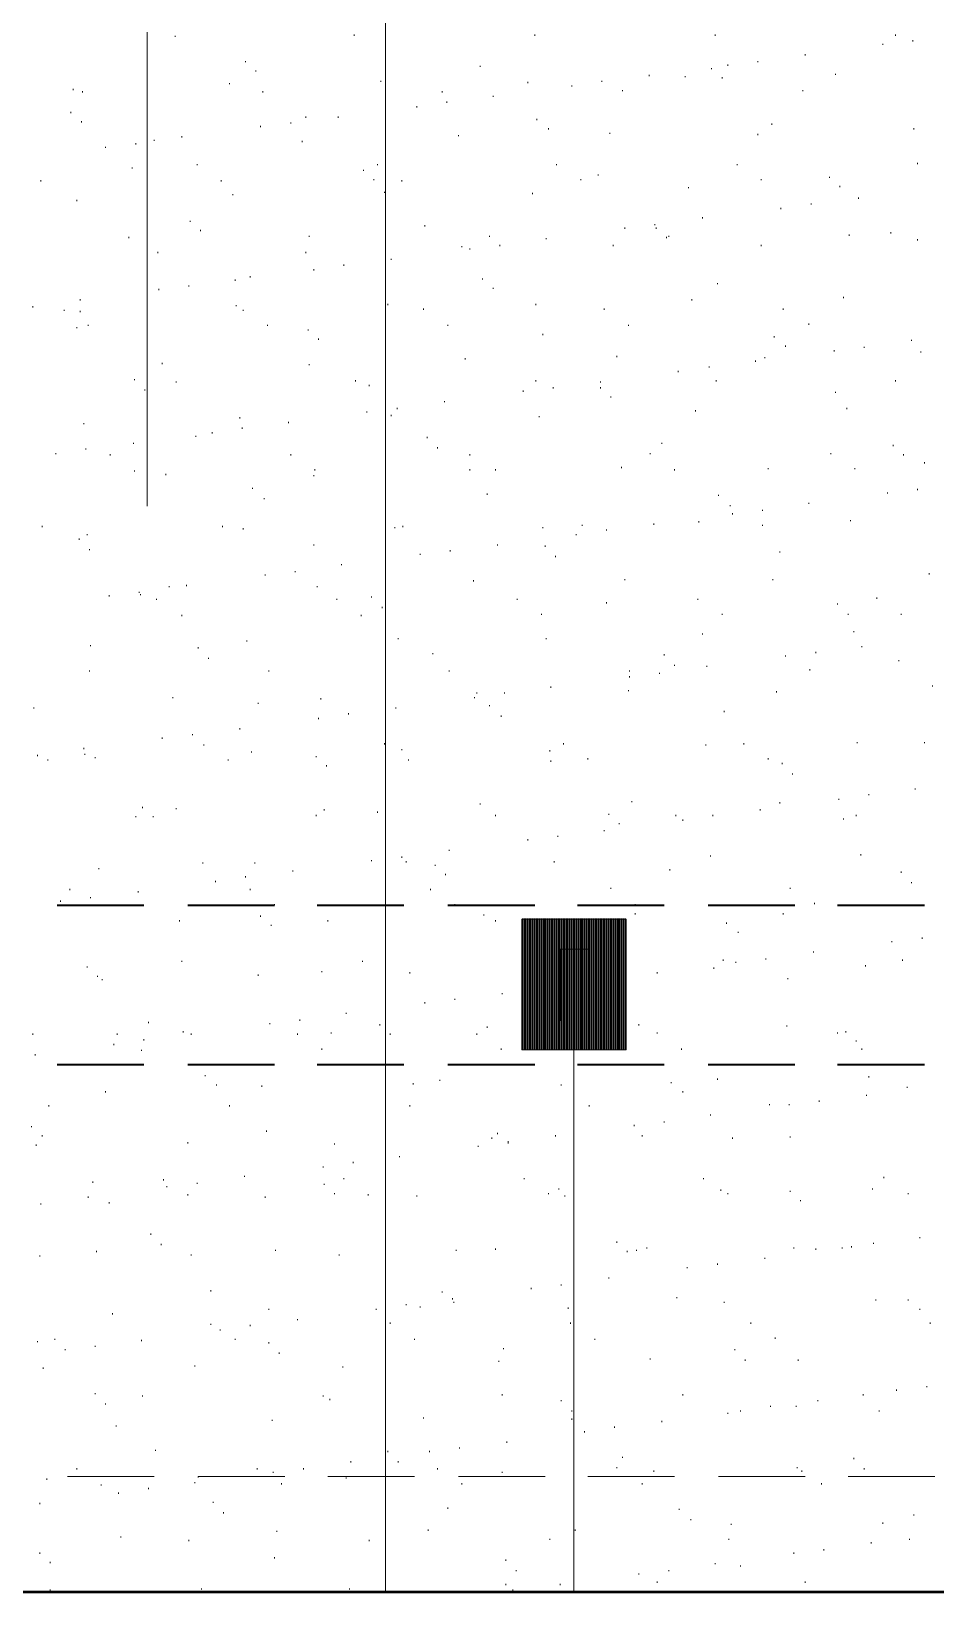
# Model space of a CAD drawing. Header units: inches. Extents: x 5 to 516, y -193 to 129.
# Drawn here: x 54.109 to 56.714, y -88.011 to -83.451 of the extents above; entities that cross this region are included whole.
import ezdxf

# ---------------------------------------------------------------- set-up
doc = ezdxf.new("R2010")
doc.units = ezdxf.units.IN
doc.header["$MEASUREMENT"] = 0
doc.layers.add('PDF4_Geometry', color=7, linetype='Continuous')

msp = doc.modelspace()

# ---------------------------------------------------------------- linework, layer by layer
at = {"layer": 'PDF4_Geometry', "lineweight": 15}
for points in [[(55.1287527, -87.9496505), (55.1287527, -79.9696499)], [(54.4420868, -84.8196487), (54.4420868, -83.452982)], [(54.522092, -83.4663157), (54.522092, -83.4629822)], [(55.0387581, -83.4629822), (55.0387581, -83.4596491)], [(55.558759, -83.4629822), (55.558759, -83.4596491)], [(56.0787582, -83.4629822), (56.0787582, -83.4596491)], [(56.5620923, -83.4896491), (56.5620923, -83.4863157)], [(56.5987592, -83.4629822), (56.5987592, -83.4596491)], [(56.6487588, -83.4796491), (56.6487588, -83.4763157)], [(54.7254256, -83.539649), (54.7254256, -83.5363158)], [(56.2020916, -83.539649), (56.2020916, -83.5363158)], [(56.3387595, -83.519649), (56.3387595, -83.5163158)], [(54.7554261, -83.5663156), (54.7554261, -83.5629824)], [(55.402092, -83.5529824), (55.402092, -83.549649)], [(55.8887592, -83.5796491), (55.8887592, -83.5763156)], [(55.9920917, -83.5829823), (55.9920917, -83.5796491)], [(56.0687587, -83.559649), (56.0687587, -83.5563156)], [(56.0987591, -83.5863157), (56.0987591, -83.5829823)], [(56.1154251, -83.549649), (56.1154251, -83.5463156)], [(56.4254261, -83.5763156), (56.4254261, -83.5729825)], [(54.2287587, -83.6196492), (54.2287587, -83.6163155)], [(54.255426, -83.6263155), (54.255426, -83.6229823)], [(54.6787592, -83.6029823), (54.6787592, -83.5996491)], [(54.7754253, -83.6263155), (54.7754253, -83.6229823)], [(55.115425, -83.5963157), (55.115425, -83.5929823)], [(55.2920913, -83.6263155), (55.2920913, -83.6229823)], [(55.5387581, -83.5996491), (55.5387581, -83.5963157)], [(55.6654247, -83.6096492), (55.6654247, -83.6063157)], [(55.7520913, -83.5963157), (55.7520913, -83.5929823)], [(55.8120922, -83.6229823), (55.8120922, -83.6196492)], [(56.3320915, -83.6229823), (56.3320915, -83.6196492)], [(55.2187593, -83.6696492), (55.2187593, -83.6663156)], [(55.3054258, -83.6563156), (55.3054258, -83.6529824)], [(55.4387588, -83.6396492), (55.4387588, -83.6363155)], [(54.2220924, -83.6863157), (54.2220924, -83.6829824)], [(54.2520911, -83.7129825), (54.2520911, -83.7096489)], [(54.8554254, -83.7163157), (54.8554254, -83.7129825)], [(54.8987587, -83.6996489), (54.8987587, -83.6963157)], [(54.9920916, -83.6996489), (54.9920916, -83.6963157)], [(55.5654254, -83.7063157), (55.5654254, -83.7029825)], [(56.2420917, -83.7196489), (56.2420917, -83.7163157)], [(54.4620928, -83.7663158), (54.4620928, -83.7629826)], [(54.5420913, -83.7563158), (54.5420913, -83.7529826)], [(54.7687589, -83.7263157), (54.7687589, -83.7229825)], [(54.8887591, -83.769649), (54.8887591, -83.7663158)], [(55.3387594, -83.7529826), (55.3387594, -83.7496489)], [(55.5987591, -83.7329825), (55.5987591, -83.7296489)], [(55.7754254, -83.7463158), (55.7754254, -83.7429825)], [(56.2020916, -83.7496489), (56.2020916, -83.7463158)], [(56.6520921, -83.7329825), (56.6520921, -83.7296489)], [(54.3220917, -83.7863158), (54.3220917, -83.7829822)], [(54.4087583, -83.7763158), (54.4087583, -83.7729822)], [(54.3987586, -83.8463159), (54.3987586, -83.8429823)], [(54.5854245, -83.8363159), (54.5854245, -83.8329823)], [(55.0654254, -83.8529823), (55.0654254, -83.8496491)], [(55.1054254, -83.8363159), (55.1054254, -83.8329823)], [(55.6220915, -83.8363159), (55.6220915, -83.8329823)], [(56.1420924, -83.8363159), (56.1420924, -83.8329823)], [(56.6620916, -83.8329823), (56.6620916, -83.8296491)], [(54.1354258, -83.8829824), (54.1354258, -83.8796492)], [(54.6554251, -83.8829824), (54.6554251, -83.8796492)], [(55.0954259, -83.8796492), (55.0954259, -83.8763156)], [(55.175426, -83.8829824), (55.175426, -83.8796492)], [(55.692092, -83.8796492), (55.692092, -83.8763156)], [(55.7420917, -83.8663156), (55.7420917, -83.8629823)], [(56.0020913, -83.9029824), (56.0020913, -83.8996492)], [(56.212093, -83.8796492), (56.212093, -83.8763156)], [(56.4087584, -83.8729823), (56.4087584, -83.8696492)], [(54.2387584, -83.9396488), (54.2387584, -83.9363157)], [(54.6887587, -83.9229825), (54.6887587, -83.9196492)], [(55.1254247, -83.9163156), (55.1254247, -83.9129825)], [(55.5520926, -83.9196492), (55.5520926, -83.9163156)], [(56.3554255, -83.9496489), (56.3554255, -83.9463157)], [(56.4920918, -83.9329825), (56.4920918, -83.9296493)], [(56.0420914, -83.989649), (56.0420914, -83.9863157)], [(56.268759, -83.9629825), (56.268759, -83.9596489)], [(54.5654253, -83.999649), (54.5654253, -83.9963158)], [(54.5954258, -84.0263159), (54.5954258, -84.0229822)], [(54.9087583, -84.0429822), (54.9087583, -84.039649)], [(55.2420917, -84.0129826), (55.2420917, -84.009649)], [(55.4287592, -84.0429822), (55.4287592, -84.039649)], [(55.8187587, -84.019649), (55.8187587, -84.0163158)], [(55.9054252, -84.009649), (55.9054252, -84.0063158)], [(55.9087584, -84.019649), (55.9087584, -84.0163158)], [(55.9454252, -84.0429822), (55.9454252, -84.039649)], [(56.4654261, -84.039649), (56.4654261, -84.0363159)], [(56.5854247, -84.0329822), (56.5854247, -84.029649)], [(54.388759, -84.0463159), (54.388759, -84.0429822)], [(54.4720924, -84.0896491), (54.4720924, -84.0863159)], [(54.8987587, -84.0896491), (54.8987587, -84.0863159)], [(55.3487591, -84.0729823), (55.3487591, -84.0696491)], [(55.3720914, -84.0796491), (55.3720914, -84.0763159)], [(55.458758, -84.0696491), (55.458758, -84.0663159)], [(55.5920927, -84.0496491), (55.5920927, -84.0463159)], [(55.7854249, -84.0696491), (55.7854249, -84.0663159)], [(55.9387588, -84.0463159), (55.9387588, -84.0429822)], [(56.212093, -84.0696491), (56.212093, -84.0663159)], [(56.6620916, -84.0529822), (56.6620916, -84.0496491)], [(55.0087593, -84.1263156), (55.0087593, -84.1229824)], [(55.1454255, -84.1096492), (55.1454255, -84.1063155)], [(54.6954251, -84.1696493), (54.6954251, -84.1663156)], [(54.7387584, -84.1596492), (54.7387584, -84.1563156)], [(54.9220927, -84.1396492), (54.9220927, -84.1363156)], [(55.4087583, -84.1663156), (55.4087583, -84.1629825)], [(56.0854246, -84.1796493), (56.0854246, -84.1763156)], [(54.248758, -84.2263158), (54.248758, -84.2229825)], [(54.4754256, -84.1963157), (54.4754256, -84.1929825)], [(54.5620921, -84.1863157), (54.5620921, -84.1829825)], [(55.4387588, -84.1929825), (55.4387588, -84.1896489)], [(56.0120926, -84.2263158), (56.0120926, -84.2229825)], [(56.4487585, -84.2196489), (56.4487585, -84.2163158)], [(54.1120917, -84.2463158), (54.1120917, -84.2429826)], [(54.2020915, -84.2563158), (54.2020915, -84.2529826)], [(54.248758, -84.259649), (54.248758, -84.2563158)], [(54.6987583, -84.2429826), (54.6987583, -84.239649)], [(54.7187592, -84.2563158), (54.7187592, -84.2529826)], [(55.1354259, -84.239649), (55.1354259, -84.2363158)], [(55.2387584, -84.2529826), (55.2387584, -84.249649)], [(55.5620922, -84.239649), (55.5620922, -84.2363158)], [(55.7587594, -84.2529826), (55.7587594, -84.249649)], [(56.2754254, -84.2529826), (56.2754254, -84.249649)], [(54.2387584, -84.3063159), (54.2387584, -84.3029823)], [(54.272092, -84.2996491), (54.272092, -84.2963159)], [(54.7887581, -84.2996491), (54.7887581, -84.2963159)], [(54.9054251, -84.3129823), (54.9054251, -84.3096491)], [(55.308759, -84.2996491), (55.308759, -84.2963159)], [(55.8287582, -84.2996491), (55.8287582, -84.2963159)], [(56.3487591, -84.2963159), (56.3487591, -84.2929823)], [(54.9354256, -84.3396492), (54.9354256, -84.3363159)], [(55.5820914, -84.3263159), (55.5820914, -84.3229823)], [(56.2487581, -84.3329823), (56.2487581, -84.3296492)], [(56.2820918, -84.3596492), (56.2820918, -84.3563155)], [(56.5087594, -84.3629824), (56.5087594, -84.3596492)], [(56.6454256, -84.3429823), (56.6454256, -84.3396492)], [(55.3587587, -84.3963157), (55.3587587, -84.3929824)], [(55.7954263, -84.3896492), (55.7954263, -84.3863156)], [(56.1954252, -84.4029824), (56.1954252, -84.3996493)], [(56.2220925, -84.3929824), (56.2220925, -84.3896492)], [(56.4220929, -84.3729824), (56.4220929, -84.3696492)], [(56.6720929, -84.3763156), (56.6720929, -84.3729824)], [(54.4854252, -84.4096493), (54.4854252, -84.4063157)], [(54.9087583, -84.4129825), (54.9087583, -84.4096493)], [(55.9720925, -84.4329825), (55.9720925, -84.4296493)], [(56.0620922, -84.4196493), (56.0620922, -84.4163157)], [(54.405425, -84.4563157), (54.405425, -84.4529826)], [(54.4354255, -84.4863158), (54.4354255, -84.4829826)], [(54.5254253, -84.4629826), (54.5254253, -84.4596489)], [(55.0420913, -84.4596489), (55.0420913, -84.4563157)], [(55.0820914, -84.4729826), (55.0820914, -84.4696489)], [(55.5254253, -84.489649), (55.5254253, -84.4863158)], [(55.5620922, -84.4596489), (55.5620922, -84.4563157)], [(55.6120919, -84.479649), (55.6120919, -84.4763158)], [(55.7487581, -84.4629826), (55.7487581, -84.4596489)], [(55.7487581, -84.479649), (55.7487581, -84.4763158)], [(56.0820914, -84.4596489), (56.0820914, -84.4563157)], [(56.4254261, -84.4929826), (56.4254261, -84.489649)], [(56.5987592, -84.4596489), (56.5987592, -84.4563157)], [(55.1620915, -84.5396491), (55.1620915, -84.5363159)], [(55.2987594, -84.5196491), (55.2987594, -84.5163158)], [(55.7787585, -84.5063158), (55.7787585, -84.5029826)], [(56.4587581, -84.5396491), (56.4587581, -84.5363159)], [(54.2587592, -84.5829823), (54.2587592, -84.5796492)], [(54.708758, -84.5663159), (54.708758, -84.5629823)], [(54.848759, -84.5796492), (54.848759, -84.5763159)], [(55.075425, -84.5496491), (55.075425, -84.5463159)], [(55.1454255, -84.5596491), (55.1454255, -84.5563159)], [(55.5720918, -84.5629823), (55.5720918, -84.5596491)], [(56.0220922, -84.5463159), (56.0220922, -84.5429823)], [(54.5820913, -84.6196492), (54.5820913, -84.6163156)], [(54.6287595, -84.6096492), (54.6287595, -84.6063156)], [(54.715426, -84.596316), (54.715426, -84.5929823)], [(55.248758, -84.6229824), (55.248758, -84.6196492)], [(54.1787591, -84.6696493), (54.1787591, -84.6663157)], [(54.2654256, -84.6563157), (54.2654256, -84.6529825)], [(54.3354245, -84.6729825), (54.3354245, -84.6696493)], [(54.4020919, -84.6396492), (54.4020919, -84.6363156)], [(54.8554254, -84.6729825), (54.8554254, -84.6696493)], [(55.2787585, -84.6529825), (55.2787585, -84.6496493)], [(55.3720914, -84.6729825), (55.3720914, -84.6696493)], [(55.8920924, -84.6696493), (55.8920924, -84.6663157)], [(55.925426, -84.6396492), (55.925426, -84.6363156)], [(56.4120916, -84.6696493), (56.4120916, -84.6663157)], [(56.5920928, -84.6463157), (56.5920928, -84.6429825)], [(56.6220915, -84.6729825), (56.6220915, -84.6696493)], [(54.405425, -84.719649), (54.405425, -84.7163158)], [(54.925426, -84.7163158), (54.925426, -84.7129826)], [(55.3720914, -84.7163158), (55.3720914, -84.7129826)], [(55.4454252, -84.7163158), (55.4454252, -84.7129826)], [(55.808759, -84.709649), (55.808759, -84.7063157)], [(55.9620929, -84.7163158), (55.9620929, -84.7129826)], [(56.2320921, -84.7129826), (56.2320921, -84.709649)], [(56.4820921, -84.7129826), (56.4820921, -84.709649)], [(56.6820925, -84.6963157), (56.6820925, -84.6929826)], [(54.4954248, -84.729649), (54.4954248, -84.7263158)], [(54.7454248, -84.7696491), (54.7454248, -84.7663159)], [(54.9220927, -84.7329826), (54.9220927, -84.729649)], [(56.6620916, -84.7729822), (56.6620916, -84.7696491)], [(54.7787585, -84.7996491), (54.7787585, -84.7963159)], [(55.4220928, -84.7863159), (55.4220928, -84.7829823)], [(56.0887595, -84.7896491), (56.0887595, -84.7863159)], [(56.3487591, -84.8129824), (56.3487591, -84.8096491)], [(56.5754251, -84.7829823), (56.5754251, -84.7796491)], [(56.1220915, -84.8196491), (56.1220915, -84.816316)], [(56.1287596, -84.8429824), (56.1287596, -84.8396492)], [(56.2154261, -84.8329824), (56.2154261, -84.8296492)], [(56.4687594, -84.8629824), (56.4687594, -84.8596493)], [(54.138759, -84.8796493), (54.138759, -84.8763156)], [(54.2687589, -84.9029825), (54.2687589, -84.8996493)], [(54.6587583, -84.8796493), (54.6587583, -84.8763156)], [(54.7187592, -84.8863156), (54.7187592, -84.8829825)], [(55.1554251, -84.8829825), (55.1554251, -84.8796493)], [(55.1787592, -84.8796493), (55.1787592, -84.8763156)], [(55.5820914, -84.8829825), (55.5820914, -84.8796493)], [(55.6787593, -84.9029825), (55.6787593, -84.8996493)], [(55.6954252, -84.8763156), (55.6954252, -84.8729824)], [(55.7654258, -84.8896493), (55.7654258, -84.8863156)], [(55.902092, -84.8729824), (55.902092, -84.8696493)], [(56.0320918, -84.8663156), (56.0320918, -84.8629824)], [(56.2154261, -84.8763156), (56.2154261, -84.8729824)], [(54.2454247, -84.9163157), (54.2454247, -84.9129825)], [(54.2754252, -84.9463158), (54.2754252, -84.9429826)], [(54.9220927, -84.9329825), (54.9220927, -84.9296494)], [(55.3154254, -84.949649), (55.3154254, -84.9463158)], [(55.4520916, -84.9329825), (55.4520916, -84.9296494)], [(55.5887595, -84.9363158), (55.5887595, -84.9329825)], [(56.2654258, -84.9529826), (56.2654258, -84.949649)], [(55.0020912, -84.989649), (55.0020912, -84.9863158)], [(55.2287588, -84.959649), (55.2287588, -84.9563158)], [(55.6187582, -84.9663158), (55.6187582, -84.9629826)], [(54.7820917, -85.0196491), (54.7820917, -85.0163159)], [(54.8687582, -85.009649), (54.8687582, -85.0063159)], [(55.3820927, -85.0363159), (55.3820927, -85.0329823)], [(55.8187587, -85.0329823), (55.8187587, -85.0296491)], [(56.2454249, -85.0329823), (56.2454249, -85.0296491)], [(56.6954253, -85.0163159), (56.6954253, -85.0129827)], [(54.3320913, -85.0796492), (54.3320913, -85.076316)], [(54.4187578, -85.0696492), (54.4187578, -85.066316)], [(54.4220927, -85.076316), (54.4220927, -85.0729824)], [(54.4687592, -85.0896492), (54.4687592, -85.086316)], [(54.505426, -85.0529823), (54.505426, -85.0496492)], [(54.5554257, -85.0496492), (54.5554257, -85.0463159)], [(54.9320924, -85.0529823), (54.9320924, -85.0496492)], [(54.9887584, -85.0896492), (54.9887584, -85.086316)], [(55.0887594, -85.0829824), (55.0887594, -85.0796492)], [(55.5087593, -85.0896492), (55.5087593, -85.086316)], [(56.0287586, -85.0896492), (56.0287586, -85.086316)], [(56.5454263, -85.086316), (56.5454263, -85.0829824)], [(54.5420913, -85.1363157), (54.5420913, -85.1329825)], [(55.058759, -85.1363157), (55.058759, -85.1329825)], [(55.1187582, -85.1129824), (55.1187582, -85.1096493)], [(55.5787582, -85.1329825), (55.5787582, -85.1296493)], [(55.7654258, -85.0996492), (55.7654258, -85.096316)], [(56.0987591, -85.1329825), (56.0987591, -85.1296493)], [(56.4320925, -85.1029824), (56.4320925, -85.0996492)], [(56.462093, -85.1329825), (56.462093, -85.1296493)], [(56.6154252, -85.1329825), (56.6154252, -85.1296493)], [(56.4787589, -85.1829826), (56.4787589, -85.1796494)], [(54.2787584, -85.2229826), (54.2787584, -85.219649)], [(54.5887594, -85.2296491), (54.5887594, -85.2263158)], [(54.7287588, -85.209649), (54.7287588, -85.2063158)], [(55.1654247, -85.2029826), (55.1654247, -85.199649)], [(55.5920927, -85.2029826), (55.5920927, -85.199649)], [(56.0420914, -85.1896489), (56.0420914, -85.1863158)], [(56.5020913, -85.2263158), (56.5020913, -85.2229826)], [(54.6187582, -85.2596491), (54.6187582, -85.2563159)], [(55.2654257, -85.2463159), (55.2654257, -85.2429827)], [(55.9320924, -85.2496491), (55.9320924, -85.2463159)], [(56.2820918, -85.2529827), (56.2820918, -85.2496491)], [(56.3687583, -85.2429827), (56.3687583, -85.2396491)], [(56.6087588, -85.2663159), (56.6087588, -85.2629827)], [(54.2754252, -85.296316), (54.2754252, -85.2929823)], [(54.7920913, -85.296316), (54.7920913, -85.2929823)], [(55.3120922, -85.296316), (55.3120922, -85.2929823)], [(55.8320914, -85.296316), (55.8320914, -85.2929823)], [(55.8320914, -85.3129824), (55.8320914, -85.3096492)], [(55.9187579, -85.3029823), (55.9187579, -85.2996492)], [(55.9620929, -85.2796491), (55.9620929, -85.276316)], [(56.0554258, -85.2829823), (56.0554258, -85.2796491)], [(56.3520924, -85.2929823), (56.3520924, -85.2896491)], [(55.3920923, -85.3596493), (55.3920923, -85.3563156)], [(55.4720925, -85.3596493), (55.4720925, -85.3563156)], [(55.6054255, -85.3429824), (55.6054255, -85.3396492)], [(55.8287582, -85.3529825), (55.8287582, -85.3496492)], [(56.2554262, -85.3563156), (56.2554262, -85.3529825)], [(56.7054249, -85.3396492), (56.7054249, -85.336316)], [(54.115425, -85.4029825), (54.115425, -85.3996493)], [(54.5154257, -85.3729825), (54.5154257, -85.3696493)], [(54.7620925, -85.3896493), (54.7620925, -85.3863157)], [(54.942092, -85.3763157), (54.942092, -85.3729825)], [(55.1587583, -85.4029825), (55.1587583, -85.3996493)], [(55.3854259, -85.3729825), (55.3854259, -85.3696493)], [(55.4287592, -85.3963157), (55.4287592, -85.3929825)], [(54.9354256, -85.4329826), (54.9354256, -85.4296494)], [(55.0220921, -85.4196494), (55.0220921, -85.4163157)], [(55.4620929, -85.4263157), (55.4620929, -85.4229826)], [(56.1054255, -85.4129826), (56.1054255, -85.4096493)], [(54.4854252, -85.4896491), (54.4854252, -85.4863159)], [(54.5720917, -85.4796491), (54.5720917, -85.4763159)], [(54.708758, -85.4629826), (54.708758, -85.459649)], [(56.4887585, -85.5029827), (56.4887585, -85.4996491)], [(56.6820925, -85.5029827), (56.6820925, -85.4996491)], [(54.1254246, -85.5396491), (54.1254246, -85.536316)], [(54.2587592, -85.5196491), (54.2587592, -85.5163159)], [(54.2620925, -85.536316), (54.2620925, -85.5329824)], [(54.2920913, -85.546316), (54.2920913, -85.5429824)], [(54.6054254, -85.5096491), (54.6054254, -85.5063159)], [(54.7420916, -85.5296491), (54.7420916, -85.526316)], [(54.9287592, -85.5429824), (54.9287592, -85.5396491)], [(55.1254247, -85.5063159), (55.1254247, -85.5029827)], [(55.175426, -85.5229823), (55.175426, -85.5196491)], [(55.6020923, -85.526316), (55.6020923, -85.5229823)], [(55.6420924, -85.5063159), (55.6420924, -85.5029827)], [(56.0520927, -85.5096491), (56.0520927, -85.5063159)], [(56.1620916, -85.5063159), (56.1620916, -85.5029827)], [(54.155425, -85.5529824), (54.155425, -85.5496492)], [(54.6754259, -85.5529824), (54.6754259, -85.5496492)], [(54.958758, -85.5696492), (54.958758, -85.566316)], [(55.1954252, -85.5529824), (55.1954252, -85.5496492)], [(55.6054255, -85.556316), (55.6054255, -85.5529824)], [(55.7120929, -85.5496492), (55.7120929, -85.546316)], [(56.2320921, -85.5496492), (56.2320921, -85.546316)], [(56.2720922, -85.5629824), (56.2720922, -85.5596492)], [(56.3020927, -85.5929824), (56.3020927, -85.5896493)], [(56.6554252, -85.6363157), (56.6554252, -85.6329825)], [(55.402092, -85.6796494), (55.402092, -85.6763158)], [(55.8387595, -85.6729826), (55.8387595, -85.6696494)], [(56.2654258, -85.6763158), (56.2654258, -85.6729826)], [(56.4354257, -85.6663158), (56.4354257, -85.6629826)], [(56.5220922, -85.6529825), (56.5220922, -85.6496494)], [(54.4087583, -85.7163159), (54.4087583, -85.7129827)], [(54.4287592, -85.689649), (54.4287592, -85.6863158)], [(54.4587579, -85.7163159), (54.4587579, -85.7129827)], [(54.5254253, -85.6929827), (54.5254253, -85.689649)], [(54.9287592, -85.7129827), (54.9287592, -85.709649)], [(54.9520915, -85.6963158), (54.9520915, -85.6929827)], [(55.1054254, -85.7029827), (55.1054254, -85.699649)], [(55.4454252, -85.7129827), (55.4454252, -85.709649)], [(55.7720921, -85.709649), (55.7720921, -85.7063158)], [(55.9654261, -85.7129827), (55.9654261, -85.709649)], [(55.9854253, -85.7263159), (55.9854253, -85.7229827)], [(56.0720918, -85.7129827), (56.0720918, -85.709649)], [(56.2087581, -85.6963158), (56.2087581, -85.6929827)], [(56.4487585, -85.7229827), (56.4487585, -85.719649)], [(56.4854254, -85.7129827), (56.4854254, -85.709649)], [(55.6254247, -85.7729823), (55.6254247, -85.7696492)], [(55.7587594, -85.7563159), (55.7587594, -85.7529827)], [(55.8020926, -85.7363159), (55.8020926, -85.7329827)], [(55.3120922, -85.8129824), (55.3120922, -85.8096492)], [(55.5387581, -85.7829824), (55.5387581, -85.7796492)], [(54.3020925, -85.8663157), (54.3020925, -85.8629825)], [(54.6020922, -85.8496493), (54.6020922, -85.8463161)], [(54.7520912, -85.8496493), (54.7520912, -85.8463161)], [(55.0887594, -85.8429824), (55.0887594, -85.8396493)], [(55.175426, -85.8329824), (55.175426, -85.8296493)], [(55.1887588, -85.8463161), (55.1887588, -85.8429824)], [(55.2720921, -85.8563157), (55.2720921, -85.8529825)], [(55.6154251, -85.8463161), (55.6154251, -85.8429824)], [(56.0654254, -85.8296493), (56.0654254, -85.826316)], [(56.4987581, -85.826316), (56.4987581, -85.8229824)], [(54.6387591, -85.9029826), (54.6387591, -85.8996494)], [(54.7254256, -85.8896493), (54.7254256, -85.8863157)], [(54.8620918, -85.8729825), (54.8620918, -85.8696493)], [(55.3020926, -85.8829826), (55.3020926, -85.8796493)], [(55.9487584, -85.8696493), (55.9487584, -85.8663157)], [(56.6154252, -85.8763157), (56.6154252, -85.8729825)], [(56.6454256, -85.9063158), (56.6454256, -85.9029826)], [(54.2187592, -85.9263158), (54.2187592, -85.9229826)], [(54.2787584, -85.9496491), (54.2787584, -85.9463158)], [(54.4154246, -85.9329826), (54.4154246, -85.9296494)], [(54.7387584, -85.9263158), (54.7387584, -85.9229826)], [(55.2587593, -85.9263158), (55.2587593, -85.9229826)], [(55.7787585, -85.9229826), (55.7787585, -85.9196494)], [(56.2954263, -85.9229826), (56.2954263, -85.9196494)], [(54.1920919, -85.9596491), (54.1920919, -85.9563158)], [(54.2920913, -85.9729827), (54.2920913, -85.9696491)], [(54.7687589, -86.0029827), (54.7687589, -85.9996491)], [(54.808759, -85.9696491), (54.808759, -85.9663159)], [(55.3287582, -85.9696491), (55.3287582, -85.9663159)], [(55.4120915, -85.9996491), (55.4120915, -85.996316)], [(55.8487591, -85.9696491), (55.8487591, -85.9663159)], [(55.8487591, -85.996316), (55.8487591, -85.9929827)], [(56.2754254, -85.996316), (56.2754254, -85.9929827)], [(56.3654251, -85.9663159), (56.3654251, -85.9629827)], [(54.5354248, -86.016316), (54.5354248, -86.0129828)], [(54.7987593, -86.0296492), (54.7987593, -86.026316)], [(54.9620929, -86.016316), (54.9620929, -86.0129828)], [(55.4454252, -86.016316), (55.4454252, -86.0129828)], [(56.1120919, -86.0229823), (56.1120919, -86.0196492)], [(56.1454256, -86.0496492), (56.1454256, -86.046316)], [(56.5887595, -86.0763161), (56.5887595, -86.0729825)], [(56.6754261, -86.0663161), (56.6754261, -86.0629825)], [(54.5420913, -86.1329826), (54.5420913, -86.1296494)], [(55.0620921, -86.1329826), (55.0620921, -86.1296494)], [(55.6320894, -86.3029829), (55.6320894, -86.0963162), (55.7154227, -86.0963162), (55.7154227, -86.3029829)], [(56.1020923, -86.1296494), (56.1020923, -86.1263157)], [(56.1387592, -86.1363157), (56.1387592, -86.1329826)], [(56.2254257, -86.1263157), (56.2254257, -86.1229825)], [(56.3620919, -86.1063157), (56.3620919, -86.1029825)], [(56.6187583, -86.1296494), (56.6187583, -86.1263157)], [(54.2687589, -86.1496494), (54.2687589, -86.1463158)], [(54.2987593, -86.1763158), (54.2987593, -86.1729826)], [(54.3120921, -86.1863159), (54.3120921, -86.1829826)], [(54.7620925, -86.1729826), (54.7620925, -86.1696494)], [(54.9454251, -86.1629826), (54.9454251, -86.1596494)], [(55.1987584, -86.1663158), (55.1987584, -86.1629826)], [(55.9120915, -86.1663158), (55.9120915, -86.1629826)], [(56.0754251, -86.1529826), (56.0754251, -86.1496494)], [(56.2887582, -86.1829826), (56.2887582, -86.1796495)], [(56.5120927, -86.1463158), (56.5120927, -86.1429826)], [(55.4654261, -86.2263159), (55.4654261, -86.2229827)], [(55.6720877, -86.1996503), (55.6720877, -87.9496505)], [(55.2420917, -86.2529828), (55.2420917, -86.2496491)], [(55.3287582, -86.2429827), (55.3287582, -86.2396491)], [(54.4454251, -86.3096493), (54.4454251, -86.306316)], [(54.7954262, -86.3129825), (54.7954262, -86.3096493)], [(54.8820927, -86.3029824), (54.8820927, -86.2996493)], [(55.0154257, -86.2829824), (55.0154257, -86.2796492)], [(55.1120918, -86.3163161), (55.1120918, -86.3129825)], [(55.4220928, -86.3229825), (55.4220928, -86.3196493)], [(55.8587587, -86.3163161), (55.8587587, -86.3129825)], [(56.285425, -86.3196493), (56.285425, -86.3163161)], [(54.1120917, -86.3429825), (54.1120917, -86.3396493)], [(54.3554254, -86.3429825), (54.3554254, -86.3396493)], [(54.4320923, -86.3596494), (54.4320923, -86.3563157)], [(54.5454262, -86.3363161), (54.5454262, -86.3329825)], [(54.5687586, -86.3429825), (54.5687586, -86.3396493)], [(54.8754246, -86.3429825), (54.8754246, -86.3396493)], [(54.9720924, -86.3396493), (54.9720924, -86.3363161)], [(55.1420923, -86.3429825), (55.1420923, -86.3396493)], [(55.3920923, -86.3429825), (55.3920923, -86.3396493)], [(55.9120915, -86.3396493), (55.9120915, -86.3363161)], [(56.4320925, -86.3396493), (56.4320925, -86.3363161)], [(56.4554249, -86.3363161), (56.4554249, -86.3329825)], [(56.4854254, -86.3629825), (56.4854254, -86.3596494)], [(54.1187581, -86.4029826), (54.1187581, -86.3996494)], [(54.3454258, -86.3729825), (54.3454258, -86.3696494)], [(54.4254259, -86.3896494), (54.4254259, -86.3863158)], [(54.9454251, -86.3863158), (54.9454251, -86.3829826)], [(55.4620929, -86.3863158), (55.4620929, -86.3829826)], [(55.9820921, -86.3863158), (55.9820921, -86.3829826)], [(56.5020913, -86.3863158), (56.5020913, -86.3829826)], [(54.6087586, -86.4629827), (54.6087586, -86.4596491)], [(54.6420923, -86.4896492), (54.6420923, -86.4863159)], [(54.7720921, -86.4929828), (54.7720921, -86.4896492)], [(55.208758, -86.4863159), (55.208758, -86.4829828)], [(55.2854249, -86.4763159), (55.2854249, -86.4729827)], [(55.635426, -86.4896492), (55.635426, -86.4863159)], [(55.9520916, -86.4829828), (55.9520916, -86.4796492)], [(56.0854246, -86.4729827), (56.0854246, -86.4696491)], [(56.5220922, -86.4663159), (56.5220922, -86.4629827)], [(56.6320928, -86.496316), (56.6320928, -86.4929828)], [(54.1587582, -86.5496493), (54.1587582, -86.5463161)], [(54.3220917, -86.5096492), (54.3220917, -86.506316)], [(54.6787592, -86.5496493), (54.6787592, -86.5463161)], [(55.1987584, -86.5496493), (55.1987584, -86.5463161)], [(55.7154261, -86.5496493), (55.7154261, -86.5463161)], [(55.9854253, -86.5096492), (55.9854253, -86.506316)], [(56.2354254, -86.5463161), (56.2354254, -86.5429824)], [(56.2920914, -86.5463161), (56.2920914, -86.5429824)], [(56.3787596, -86.5363161), (56.3787596, -86.5329824)], [(56.5154258, -86.5196492), (56.5154258, -86.516316)], [(55.9320924, -86.5963162), (55.9320924, -86.5929825)], [(56.0654254, -86.5763161), (56.0654254, -86.5729825)], [(54.1087586, -86.6096494), (54.1087586, -86.6063157)], [(54.138759, -86.6363158), (54.138759, -86.6329826)], [(54.7854248, -86.6229826), (54.7854248, -86.6196494)], [(55.4354256, -86.6429826), (55.4354256, -86.6396494)], [(55.4520916, -86.6296494), (55.4520916, -86.6263158)], [(55.6187582, -86.6363158), (55.6187582, -86.6329826)], [(55.8454259, -86.6063157), (55.8454259, -86.6029826)], [(55.8687583, -86.6363158), (55.8687583, -86.6329826)], [(56.1287596, -86.6429826), (56.1287596, -86.6396494)], [(56.2954263, -86.6396494), (56.2954263, -86.6363158)], [(54.1220913, -86.6629827), (54.1220913, -86.6596494)], [(54.5587589, -86.6563158), (54.5587589, -86.6529826)], [(54.982092, -86.6596494), (54.982092, -86.6563158)], [(55.3954255, -86.6663158), (55.3954255, -86.6629827)], [(55.4820921, -86.6563158), (55.4820921, -86.6529826), (55.4820921, -86.6496494)], [(54.9487584, -86.726316), (54.9487584, -86.7229827)], [(55.0354249, -86.7129827), (55.0354249, -86.7096491)], [(55.1687579, -86.6963159), (55.1687579, -86.6929827)], [(54.2854248, -86.7696492), (54.2854248, -86.766316)], [(54.4887584, -86.7629828), (54.4887584, -86.7596492)], [(54.5854245, -86.7729824), (54.5854245, -86.7696492)], [(54.7220924, -86.7529828), (54.7220924, -86.7496492)], [(54.9520915, -86.7763161), (54.9520915, -86.7729824)], [(55.0087593, -86.7596492), (55.0087593, -86.756316)], [(55.5287585, -86.7596492), (55.5287585, -86.756316)], [(56.0454263, -86.7596492), (56.0454263, -86.756316)], [(56.5654255, -86.756316), (56.5654255, -86.7529828)], [(54.272092, -86.8129825), (54.272092, -86.8096493)], [(54.498758, -86.7829825), (54.498758, -86.7796492)], [(54.5587589, -86.8063161), (54.5587589, -86.8029825)], [(54.7820917, -86.8129825), (54.7820917, -86.8096493)], [(54.982092, -86.8029825), (54.982092, -86.7996493)], [(55.0787581, -86.8063161), (55.0787581, -86.8029825)], [(55.2187593, -86.8096493), (55.2187593, -86.8063161)], [(55.5987591, -86.8029825), (55.5987591, -86.7996493)], [(55.6287596, -86.7896492), (55.6287596, -86.7863161)], [(55.6454255, -86.8096493), (55.6454255, -86.8063161)], [(56.095426, -86.7929825), (56.095426, -86.7896492)], [(56.1154251, -86.8029825), (56.1154251, -86.7996493)], [(56.2954263, -86.7963161), (56.2954263, -86.7929825)], [(56.3254251, -86.8229825), (56.3254251, -86.8196493)], [(56.5320918, -86.7896492), (56.5320918, -86.7863161)], [(56.635426, -86.8029825), (56.635426, -86.7996493)], [(54.1354258, -86.8329825), (54.1354258, -86.8296494)], [(54.3320913, -86.8296494), (54.3320913, -86.8263161)], [(54.4520915, -86.9196495), (54.4520915, -86.9163159)], [(54.482092, -86.9496491), (54.482092, -86.9463159)], [(55.1287595, -86.9363159), (55.1287595, -86.9329827)], [(55.7954263, -86.9429828), (55.7954263, -86.9396491)], [(55.8820928, -86.9596491), (55.8820928, -86.9563159)], [(56.3054259, -86.9596491), (56.3054259, -86.9563159)], [(56.4454253, -86.9596491), (56.4454253, -86.9563159)], [(56.4720925, -86.9563159), (56.4720925, -86.9529828)], [(56.535425, -86.9463159), (56.535425, -86.9429828)], [(56.668758, -86.9296495), (56.668758, -86.9263159)], [(54.1320926, -86.9829828), (54.1320926, -86.9796492)], [(54.2954261, -86.9696491), (54.2954261, -86.966316)], [(54.5687586, -86.9796492), (54.5687586, -86.976316)], [(54.8120921, -86.966316), (54.8120921, -86.9629828)], [(54.9954248, -86.9796492), (54.9954248, -86.976316)], [(55.3320914, -86.966316), (55.3320914, -86.9629828)], [(55.4454252, -86.9629828), (55.4454252, -86.9596491)], [(55.825425, -86.9696491), (55.825425, -86.966316)], [(55.8520923, -86.966316), (55.8520923, -86.9629828)], [(56.0854246, -87.006316), (56.0854246, -87.0029828)], [(56.2220925, -86.9896492), (56.2220925, -86.986316)], [(56.3687583, -86.9629828), (56.3687583, -86.9596491)], [(55.7720921, -87.0463161), (55.7720921, -87.0429825)], [(55.9987581, -87.016316), (55.9987581, -87.0129829)], [(54.6254246, -87.0829825), (54.6254246, -87.0796494)], [(55.2920913, -87.0863162), (55.2920913, -87.0829825)], [(55.5487594, -87.0763161), (55.5487594, -87.0729825)], [(55.635426, -87.0663161), (55.635426, -87.0629825)], [(54.7920913, -87.1363158), (54.7920913, -87.1329827)], [(55.1020923, -87.1363158), (55.1020923, -87.1329827)], [(55.1887588, -87.1229826), (55.1887588, -87.1196494)], [(55.2287588, -87.1296494), (55.2287588, -87.1263158)], [(55.3220918, -87.1063158), (55.3220918, -87.1029826)], [(55.325425, -87.1163158), (55.325425, -87.1129826)], [(55.6554251, -87.1329827), (55.6554251, -87.1296494)], [(55.9687593, -87.1029826), (55.9687593, -87.0996494)], [(56.1054255, -87.1163158), (56.1054255, -87.1129826)], [(56.5420914, -87.1096494), (56.5420914, -87.1063158)], [(56.635426, -87.1096494), (56.635426, -87.1063158)], [(56.668758, -87.1363158), (56.668758, -87.1329827)], [(54.3420926, -87.1496495), (54.3420926, -87.1463159)], [(54.6254246, -87.1796495), (54.6254246, -87.1763163)], [(54.7387584, -87.1829827), (54.7387584, -87.1796495)], [(54.8754246, -87.1663159), (54.8754246, -87.1629827)], [(55.1420923, -87.1763163), (55.1420923, -87.1729823)], [(55.6620915, -87.1763163), (55.6620915, -87.1729823)], [(56.1820925, -87.1763163), (56.1820925, -87.1729823)], [(56.6987585, -87.1763163), (56.6987585, -87.1729823)], [(54.1254246, -87.2296492), (54.1254246, -87.226316)], [(54.1754259, -87.2229828), (54.1754259, -87.2196496)], [(54.4254259, -87.226316), (54.4254259, -87.2229828)], [(54.6520919, -87.1963164), (54.6520919, -87.1929823)], [(54.6954251, -87.2229828), (54.6954251, -87.2196496)], [(54.7920913, -87.2329824), (54.7920913, -87.2296492)], [(55.2120929, -87.2229828), (55.2120929, -87.2196496)], [(55.7320921, -87.2229828), (55.7320921, -87.2196496)], [(56.2520913, -87.2196496), (56.2520913, -87.2163164)], [(54.2054247, -87.2529824), (54.2054247, -87.2496492)], [(54.2920913, -87.2429828), (54.2920913, -87.2396496)], [(54.8220917, -87.2629829), (54.8220917, -87.2596497)], [(55.4687593, -87.2496492), (55.4687593, -87.2463161)], [(55.8920924, -87.2796497), (55.8920924, -87.2763157)], [(56.135426, -87.2529824), (56.135426, -87.2496492)], [(54.1420922, -87.3063161), (54.1420922, -87.3029829)], [(54.5787581, -87.2996497), (54.5787581, -87.2963157)], [(55.0054261, -87.3029829), (55.0054261, -87.2996497)], [(55.4554248, -87.2863161), (55.4554248, -87.2829829)], [(56.1654248, -87.2829829), (56.1654248, -87.2796497)], [(56.3187587, -87.2829829), (56.3187587, -87.2796497)], [(56.6020924, -87.3696495), (56.6020924, -87.3663162)], [(56.6887589, -87.359649), (56.6887589, -87.3563158)], [(54.2920913, -87.3796491), (54.2920913, -87.3763158)], [(54.3220917, -87.4096495), (54.3220917, -87.4063163)], [(54.4287592, -87.3863163), (54.4287592, -87.3829831)], [(54.9487584, -87.3863163), (54.9487584, -87.3829831)], [(54.9687592, -87.3963159), (54.9687592, -87.3929827)], [(55.4654261, -87.3829831), (55.4654261, -87.3796491)], [(55.635426, -87.3996491), (55.635426, -87.3963159)], [(55.9854253, -87.3829831), (55.9854253, -87.3796491)], [(56.2387585, -87.4163159), (56.2387585, -87.4129827)], [(56.3120922, -87.4163159), (56.3120922, -87.4129827)], [(56.3754248, -87.3996491), (56.3754248, -87.3963159)], [(56.5054262, -87.3829831), (56.5054262, -87.3796491)], [(54.8020926, -87.456316), (54.8020926, -87.4529828)], [(55.2387584, -87.4496496), (55.2387584, -87.4463164)], [(55.6654247, -87.4296496), (55.6654247, -87.4263163)], [(55.6654247, -87.4529828), (55.6654247, -87.4496496)], [(55.925426, -87.4596492), (55.925426, -87.456316)], [(56.1154251, -87.436316), (56.1154251, -87.4329827)], [(56.152092, -87.4296496), (56.152092, -87.4263163)], [(56.5520927, -87.4296496), (56.5520927, -87.4263163)], [(54.3520922, -87.4729828), (54.3520922, -87.4696496)], [(55.7020916, -87.4896496), (55.7020916, -87.4863156)], [(55.7887581, -87.476316), (55.7887581, -87.4729828)], [(54.465426, -87.5429825), (54.465426, -87.5396493)], [(55.1354259, -87.5463157), (55.1354259, -87.5429825)], [(55.2554261, -87.5463157), (55.2554261, -87.5429825)], [(55.3420927, -87.5363161), (55.3420927, -87.5329829)], [(55.4787588, -87.5196493), (55.4787588, -87.5163161)], [(54.2387584, -87.5963162), (54.2387584, -87.592983)], [(54.7587593, -87.5963162), (54.7587593, -87.592983)], [(54.8920923, -87.5963162), (54.8920923, -87.592983)], [(55.0287585, -87.5763162), (55.0287585, -87.572983)], [(55.1654247, -87.5763162), (55.1654247, -87.572983)], [(55.2787585, -87.5963162), (55.2787585, -87.592983)], [(55.7954263, -87.592983), (55.7954263, -87.589649)], [(55.8120922, -87.5629826), (55.8120922, -87.5596494)], [(56.3154255, -87.592983), (56.3154255, -87.589649)], [(56.4787589, -87.5663157), (56.4787589, -87.5629826)], [(56.5087594, -87.5963162), (56.5087594, -87.592983)], [(54.1520919, -87.6263159), (54.1520919, -87.6229826)], [(54.462086, -87.6163171), (54.212086, -87.6163171)], [(54.3087589, -87.6429827), (54.3087589, -87.6396495)], [(54.5787581, -87.6363163), (54.5787581, -87.6329831)], [(54.8387543, -87.6163171), (54.5887543, -87.6163171)], [(54.5887594, -87.6196495), (54.5887594, -87.6163162)], [(54.8054257, -87.6063158), (54.8054257, -87.6029826)], [(54.8287581, -87.6396495), (54.8287581, -87.6363163)], [(55.2120861, -87.6163171), (54.9620861, -87.6163171)], [(55.0154257, -87.6229826), (55.0154257, -87.6196495)], [(55.5887544, -87.6163171), (55.3387544, -87.6163171)], [(55.3487591, -87.6396495), (55.3487591, -87.6363163)], [(55.4654261, -87.6063158), (55.4654261, -87.6029826)], [(55.9620861, -87.6163171), (55.7120861, -87.6163171)], [(55.8687583, -87.6396495), (55.8687583, -87.6363163)], [(55.902092, -87.6029826), (55.902092, -87.5996494)], [(56.3387545, -87.6163171), (56.0887544, -87.6163171)], [(56.3287582, -87.6029826), (56.3287582, -87.5996494)], [(56.385426, -87.6396495), (56.385426, -87.6363163)], [(56.7120862, -87.6163171), (56.4620862, -87.6163171)], [(54.3587586, -87.6663159), (54.3587586, -87.6629828)], [(54.4454251, -87.6529823), (54.4454251, -87.6496491)], [(54.1320926, -87.6963164), (54.1320926, -87.6929824)], [(54.6320927, -87.6929824), (54.6320927, -87.6896491)], [(54.6620914, -87.7229828), (54.6620914, -87.7196496)], [(55.308759, -87.7096492), (55.308759, -87.706316)], [(55.9754257, -87.7129824), (55.9754257, -87.7096492)], [(56.6520921, -87.7296493), (56.6520921, -87.726316)], [(54.8154253, -87.7763157), (54.8154253, -87.7729825)], [(55.2520912, -87.7729825), (55.2520912, -87.7696493)], [(55.675426, -87.7729825), (55.675426, -87.7696493)], [(56.0087594, -87.7429829), (56.0087594, -87.7396496)], [(56.1254247, -87.7563156), (56.1254247, -87.7529825)], [(56.5620923, -87.7529825), (56.5620923, -87.7496493)], [(54.365425, -87.7929825), (54.365425, -87.7896493)], [(54.5620921, -87.802983), (54.5620921, -87.7996498)], [(55.0820914, -87.802983), (55.0820914, -87.7996498)], [(55.6020923, -87.7996498), (55.6020923, -87.7963158)], [(56.1187583, -87.7996498), (56.1187583, -87.7963158)], [(56.5287586, -87.8096494), (56.5287586, -87.8063162)], [(56.6387592, -87.7996498), (56.6387592, -87.7963158)], [(54.1320926, -87.839649), (54.1320926, -87.8363158)], [(54.1620914, -87.8663163), (54.1620914, -87.8629831)], [(54.808759, -87.8529827), (54.808759, -87.8496494)], [(55.4754257, -87.859649), (55.4754257, -87.8563158)], [(56.0787582, -87.8696495), (56.0787582, -87.8663163)], [(56.3054259, -87.839649), (56.3054259, -87.8363158)], [(56.3920924, -87.8296494), (56.3920924, -87.8263162)], [(55.5054261, -87.8896495), (55.5054261, -87.8863163)], [(55.8587587, -87.8996491), (55.8587587, -87.8963159)], [(55.9454252, -87.8896495), (55.9454252, -87.8863163)], [(56.152092, -87.8763159), (56.152092, -87.8729827)], [(54.1620914, -87.9463164), (54.1620914, -87.9429824)], [(54.598759, -87.9429824), (54.598759, -87.9396492)], [(55.0254253, -87.9429824), (55.0254253, -87.9396492)], [(55.4754257, -87.9296496), (55.4754257, -87.9263164)], [(55.4954248, -87.9463164), (55.4954248, -87.9429824)], [(55.6320927, -87.9296496), (55.6320927, -87.9263164)], [(55.9120915, -87.9229823), (55.9120915, -87.9196492)], [(56.3387595, -87.9229823), (56.3387595, -87.9196492)]]:
    msp.add_lwpolyline(points, dxfattribs=at)
for points in [[(56.4387589, -83.8963156), (56.4387589, -83.8996492)], [(55.822085, -86.0096495), (55.822085, -86.3863162), (55.522085, -86.3863162), (55.522085, -86.0096495)], [(55.523752, -86.3846513), (55.523752, -86.0079846), (55.523752, -86.3846513)], [(55.5270818, -86.3846513), (55.5270818, -86.0079846), (55.5270818, -86.3846513)], [(55.5304184, -86.3846513), (55.5304184, -86.0079846), (55.5304184, -86.3846513)], [(55.5337549, -86.3846513), (55.5337549, -86.0079846), (55.5337549, -86.3846513)], [(55.5370847, -86.3846513), (55.5370847, -86.0079846), (55.5370847, -86.3846513)], [(55.5404213, -86.3846513), (55.5404213, -86.0079846), (55.5404213, -86.3846513)], [(55.5437511, -86.3846513), (55.5437511, -86.0079846), (55.5437511, -86.3846513)], [(55.5470877, -86.3846513), (55.5470877, -86.0079846), (55.5470877, -86.3846513)], [(55.5504175, -86.3846513), (55.5504175, -86.0079846), (55.5504175, -86.3846513)], [(55.5537541, -86.3846513), (55.5537541, -86.0079846), (55.5537541, -86.3846513)], [(55.5570839, -86.3846513), (55.5570839, -86.0079846), (55.5570839, -86.3846513)], [(55.5604205, -86.3846513), (55.5604205, -86.0079846), (55.5604205, -86.3846513)], [(55.5637503, -86.3846513), (55.5637503, -86.0079846), (55.5637503, -86.3846513)], [(55.5670869, -86.3846513), (55.5670869, -86.0079846), (55.5670869, -86.3846513)], [(55.5704167, -86.3846513), (55.5704167, -86.0079846), (55.5704167, -86.3846513)], [(55.5737533, -86.3846513), (55.5737533, -86.0079846), (55.5737533, -86.3846513)], [(55.5770831, -86.3846513), (55.5770831, -86.0079846), (55.5770831, -86.3846513)], [(55.5804197, -86.3846513), (55.5804197, -86.0079846), (55.5804197, -86.3846513)], [(55.5837495, -86.3846513), (55.5837495, -86.0079846), (55.5837495, -86.3846513)], [(55.5870861, -86.3846513), (55.5870861, -86.0079846), (55.5870861, -86.3846513)], [(55.5904227, -86.3846513), (55.5904227, -86.0079846), (55.5904227, -86.3846513)], [(55.5937525, -86.3846513), (55.5937525, -86.0079846), (55.5937525, -86.3846513)], [(55.5970823, -86.3846513), (55.5970823, -86.0079846), (55.5970823, -86.3846513)], [(55.6004189, -86.3846513), (55.6004189, -86.0079846), (55.6004189, -86.3846513)], [(55.6037555, -86.3846513), (55.6037555, -86.0079846), (55.6037555, -86.3846513)], [(55.6070853, -86.3846513), (55.6070853, -86.0079846), (55.6070853, -86.3846513)], [(55.6104151, -86.3846513), (55.6104151, -86.0079846), (55.6104151, -86.3846513)], [(55.6137517, -86.3846513), (55.6137517, -86.0079846), (55.6137517, -86.3846513)], [(55.6170883, -86.3846513), (55.6170883, -86.0079846), (55.6170883, -86.3846513)], [(55.6204181, -86.3846513), (55.6204181, -86.0079846), (55.6204181, -86.3846513)], [(55.6237547, -86.3846513), (55.6237547, -86.0079846), (55.6237547, -86.3846513)], [(55.6270845, -86.3846513), (55.6270845, -86.0079846), (55.6270845, -86.3846513)], [(55.6304211, -86.3846513), (55.6304211, -86.0079846), (55.6304211, -86.3846513)], [(55.6337509, -86.3846513), (55.6337509, -86.0079846), (55.6337509, -86.3846513)], [(55.6370875, -86.3846513), (55.6370875, -86.0079846), (55.6370875, -86.3846513)], [(55.6404173, -86.3846513), (55.6404173, -86.0079846), (55.6404173, -86.3846513)], [(55.6437539, -86.3846513), (55.6437539, -86.0079846), (55.6437539, -86.3846513)], [(55.6470837, -86.3846513), (55.6470837, -86.0079846), (55.6470837, -86.3846513)], [(55.6504203, -86.3846513), (55.6504203, -86.0079846), (55.6504203, -86.3846513)], [(55.6537501, -86.3846513), (55.6537501, -86.0079846), (55.6537501, -86.3846513)], [(55.6570867, -86.3846513), (55.6570867, -86.0079846), (55.6570867, -86.3846513)], [(55.6604165, -86.3846513), (55.6604165, -86.0079846), (55.6604165, -86.3846513)], [(55.6637531, -86.3846513), (55.6637531, -86.0079846), (55.6637531, -86.3846513)], [(55.6670829, -86.3846513), (55.6670829, -86.0079846), (55.6670829, -86.3846513)], [(55.6704194, -86.3846513), (55.6704194, -86.0079846), (55.6704194, -86.3846513)], [(55.673756, -86.3846513), (55.673756, -86.0079846), (55.673756, -86.3846513)], [(55.6770858, -86.3846513), (55.6770858, -86.0079846), (55.6770858, -86.3846513)], [(55.6804157, -86.3846513), (55.6804157, -86.0079846), (55.6804157, -86.3846513)], [(55.6837522, -86.3846513), (55.6837522, -86.0079846), (55.6837522, -86.3846513)], [(55.6870888, -86.3846513), (55.6870888, -86.0079846), (55.6870888, -86.3846513)], [(55.6904186, -86.3846513), (55.6904186, -86.0079846), (55.6904186, -86.3846513)], [(55.6937484, -86.3846513), (55.6937484, -86.0079846), (55.6937484, -86.3846513)], [(55.697085, -86.3846513), (55.697085, -86.0079846), (55.697085, -86.3846513)], [(55.7004216, -86.3846513), (55.7004216, -86.0079846), (55.7004216, -86.3846513)], [(55.7037514, -86.3846513), (55.7037514, -86.0079846), (55.7037514, -86.3846513)], [(55.707088, -86.3846513), (55.707088, -86.0079846), (55.707088, -86.3846513)], [(55.7104178, -86.3846513), (55.7104178, -86.0079846), (55.7104178, -86.3846513)], [(55.7137544, -86.3846513), (55.7137544, -86.0079846), (55.7137544, -86.3846513)], [(55.7170842, -86.3846513), (55.7170842, -86.0079846), (55.7170842, -86.3846513)], [(55.7204208, -86.3846513), (55.7204208, -86.0079846), (55.7204208, -86.3846513)], [(55.7237506, -86.3846513), (55.7237506, -86.0079846), (55.7237506, -86.3846513)], [(55.7270872, -86.3846513), (55.7270872, -86.0079846), (55.7270872, -86.3846513)], [(55.730417, -86.3846513), (55.730417, -86.0079846), (55.730417, -86.3846513)], [(55.7337536, -86.3846513), (55.7337536, -86.0079846), (55.7337536, -86.3846513)], [(55.7370834, -86.3846513), (55.7370834, -86.0079846), (55.7370834, -86.3846513)], [(55.74042, -86.3846513), (55.74042, -86.0079846), (55.74042, -86.3846513)], [(55.7437498, -86.3846513), (55.7437498, -86.0079846), (55.7437498, -86.3846513)], [(55.7470864, -86.3846513), (55.7470864, -86.0079846), (55.7470864, -86.3846513)], [(55.7504162, -86.3846513), (55.7504162, -86.0079846), (55.7504162, -86.3846513)], [(55.7537528, -86.3846513), (55.7537528, -86.0079846), (55.7537528, -86.3846513)], [(55.7570894, -86.3846513), (55.7570894, -86.0079846), (55.7570894, -86.3846513)], [(55.7604192, -86.3846513), (55.7604192, -86.0079846), (55.7604192, -86.3846513)], [(55.763749, -86.3846513), (55.763749, -86.0079846), (55.763749, -86.3846513)], [(55.7670856, -86.3846513), (55.7670856, -86.0079846), (55.7670856, -86.3846513)], [(55.7704222, -86.3846513), (55.7704222, -86.0079846), (55.7704222, -86.3846513)], [(55.773752, -86.3846513), (55.773752, -86.0079846), (55.773752, -86.3846513)], [(55.7770818, -86.3846513), (55.7770818, -86.0079846), (55.7770818, -86.3846513)], [(55.7804184, -86.3846513), (55.7804184, -86.0079846), (55.7804184, -86.3846513)], [(55.783755, -86.3846513), (55.783755, -86.0079846), (55.783755, -86.3846513)], [(55.7870848, -86.3846513), (55.7870848, -86.0079846), (55.7870848, -86.3846513)], [(55.7904214, -86.3846513), (55.7904214, -86.0079846), (55.7904214, -86.3846513)], [(55.7937512, -86.3846513), (55.7937512, -86.0079846), (55.7937512, -86.3846513)], [(55.7970878, -86.3846513), (55.7970878, -86.0079846), (55.7970878, -86.3846513)], [(55.8004176, -86.3846513), (55.8004176, -86.0079846), (55.8004176, -86.3846513)], [(55.8037541, -86.3846513), (55.8037541, -86.0079846), (55.8037541, -86.3846513)], [(55.807084, -86.3846513), (55.807084, -86.0079846), (55.807084, -86.3846513)], [(55.8104205, -86.3846513), (55.8104205, -86.0079846), (55.8104205, -86.3846513)], [(55.8137504, -86.3846513), (55.8137504, -86.0079846), (55.8137504, -86.3846513)], [(55.8170869, -86.3846513), (55.8170869, -86.0079846), (55.8170869, -86.3846513)], [(55.8204167, -86.3846513), (55.8204167, -86.0079846), (55.8204167, -86.3846513)]]:
    msp.add_lwpolyline(points, close=True, dxfattribs=at)
at = {"layer": 'PDF4_Geometry', "lineweight": 35}
for points in [[(54.1820838, -85.9696495), (54.4320838, -85.9696495)], [(54.5587522, -85.9696495), (54.8087522, -85.9696495)], [(54.9320839, -85.9696495), (55.1820839, -85.9696495)], [(55.3087522, -85.9696495), (55.5587522, -85.9696495)], [(55.6820839, -85.9696495), (55.932084, -85.9696495)], [(56.0587523, -85.9696495), (56.3087523, -85.9696495)], [(56.432084, -85.9696495), (56.682084, -85.9696495)], [(54.4320838, -86.4296512), (54.1820838, -86.4296512)], [(54.8087522, -86.4296512), (54.5587522, -86.4296512)], [(55.1820839, -86.4296512), (54.9320839, -86.4296512)], [(55.5587522, -86.4296512), (55.3087522, -86.4296512)], [(55.932084, -86.4296512), (55.6820839, -86.4296512)], [(56.3087523, -86.4296512), (56.0587523, -86.4296512)], [(56.682084, -86.4296512), (56.432084, -86.4296512)]]:
    msp.add_lwpolyline(points, dxfattribs=at)
at = {"layer": 'PDF4_Geometry', "lineweight": 50}
msp.add_lwpolyline([(76.215421, -87.9496505), (76.215421, -88.9496506), (24.1287503, -88.9496506), (24.1287503, -88.1163172), (23.9620836, -88.1163172), (23.9620836, -87.9496505)], close=True, dxfattribs=at)

doc.saveas('drawing.dxf')
